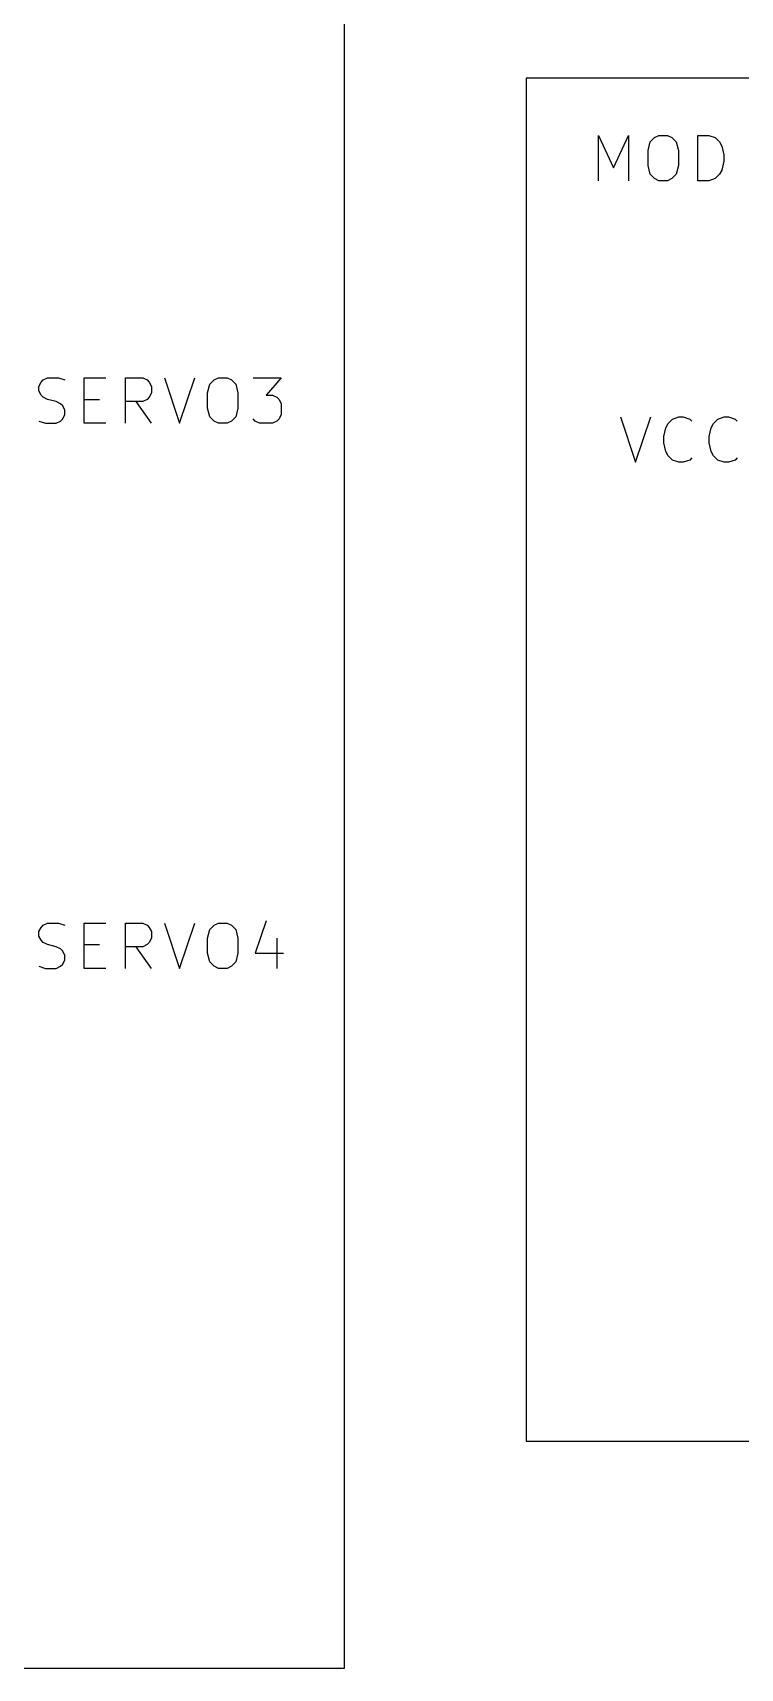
# Model space of a CAD drawing. Extents: x 0.4 to 11.3, y -7.9 to -0.4.
# Drawn here: x 6.757 to 7.535, y -6.45 to -4.65 of the extents above; entities that cross this region are included whole.
import ezdxf

# ---------------------------------------------------------------- set-up
doc = ezdxf.new("R2010")
doc.units = 0
doc.header["$MEASUREMENT"] = 0
for name, color, linetype in [('BLUE3', 171, 'CONTINUOUS'), ('CYAN2', 4, 'CONTINUOUS'), ('GRAY1', 251, 'CONTINUOUS')]:
    doc.layers.add(name, color=color, linetype=linetype)

msp = doc.modelspace()

# ---------------------------------------------------------------- linework, layer by layer
at = {"layer": 'BLUE3', "linetype": 'CONTINUOUS'}
for p, q in [((7.1, -6.45), (7.1, -0.85)), ((7.3, -4.7), (7.3, -6.2)), ((10.1, -4.7), (7.3, -4.7)), ((7.3793, -4.813), (7.3793, -4.763)), ((7.3793, -4.763), (7.396, -4.7987)), ((7.396, -4.7987), (7.4126, -4.763)), ((7.4126, -4.763), (7.4126, -4.813)), ((7.4364, -4.7701), (7.4412, -4.7653)), ((7.4412, -4.7653), (7.4459, -4.763)), ((7.4459, -4.763), (7.4555, -4.763)), ((7.4555, -4.763), (7.4602, -4.7653)), ((7.4602, -4.7653), (7.465, -4.7701)), ((7.4888, -4.813), (7.4888, -4.763)), ((7.4888, -4.763), (7.5007, -4.763)), ((7.5007, -4.763), (7.5079, -4.7653)), ((7.5079, -4.7653), (7.5126, -4.7701)), ((7.434, -4.7796), (7.4364, -4.7701)), ((7.434, -4.7963), (7.434, -4.7796)), ((7.465, -4.7701), (7.4674, -4.7796)), ((7.4674, -4.7796), (7.4674, -4.7963)), ((7.5126, -4.7701), (7.515, -4.7749)), ((7.515, -4.7749), (7.5174, -4.7844)), ((7.5174, -4.7844), (7.5174, -4.7915)), ((7.4364, -4.8058), (7.434, -4.7963)), ((7.4412, -4.8106), (7.4364, -4.8058)), ((7.465, -4.8058), (7.4602, -4.8106)), ((7.4674, -4.7963), (7.465, -4.8058)), ((7.5126, -4.8058), (7.5079, -4.8106)), ((7.515, -4.8011), (7.5126, -4.8058)), ((7.5174, -4.7915), (7.515, -4.8011)), ((7.4459, -4.813), (7.4412, -4.8106)), ((7.4555, -4.813), (7.4459, -4.813)), ((7.4602, -4.8106), (7.4555, -4.813)), ((7.5007, -4.813), (7.4888, -4.813)), ((7.5079, -4.8106), (7.5007, -4.813)), ((7.3, -6.2), (10.1, -6.2)), ((3.65, -6.45), (7.1, -6.45))]:
    msp.add_line(p, q, dxfattribs=at)
at = {"layer": 'CYAN2', "linetype": 'CONTINUOUS'}
for p, q in [((7.4036, -5.0728), (7.4202, -5.1228)), ((7.4036, -5.0728), (7.4202, -5.1228)), ((7.4202, -5.1228), (7.4369, -5.0728)), ((7.4202, -5.1228), (7.4369, -5.0728)), ((7.456, -5.0799), (7.4607, -5.0752)), ((7.456, -5.0799), (7.4607, -5.0752)), ((7.4607, -5.0752), (7.4679, -5.0728)), ((7.4607, -5.0752), (7.4679, -5.0728)), ((7.4679, -5.0728), (7.4726, -5.0728)), ((7.4679, -5.0728), (7.4726, -5.0728)), ((7.4726, -5.0728), (7.4798, -5.0752)), ((7.4726, -5.0728), (7.4798, -5.0752)), ((7.4798, -5.0752), (7.4821, -5.0776)), ((7.4798, -5.0752), (7.4821, -5.0776)), ((7.506, -5.0799), (7.5107, -5.0752)), ((7.506, -5.0799), (7.5107, -5.0752)), ((7.5107, -5.0752), (7.5179, -5.0728)), ((7.5107, -5.0752), (7.5179, -5.0728)), ((7.5179, -5.0728), (7.5226, -5.0728)), ((7.5179, -5.0728), (7.5226, -5.0728)), ((7.5226, -5.0728), (7.5298, -5.0752)), ((7.5226, -5.0728), (7.5298, -5.0752)), ((7.5298, -5.0752), (7.5321, -5.0776)), ((7.5298, -5.0752), (7.5321, -5.0776)), ((7.4512, -5.0942), (7.4536, -5.0847)), ((7.4512, -5.0942), (7.4536, -5.0847)), ((7.4536, -5.0847), (7.456, -5.0799)), ((7.4536, -5.0847), (7.456, -5.0799)), ((7.5012, -5.0942), (7.5036, -5.0847)), ((7.5012, -5.0942), (7.5036, -5.0847)), ((7.5036, -5.0847), (7.506, -5.0799)), ((7.5036, -5.0847), (7.506, -5.0799)), ((7.4512, -5.1014), (7.4512, -5.0942)), ((7.4512, -5.1014), (7.4512, -5.0942)), ((7.4536, -5.1109), (7.4512, -5.1014)), ((7.4536, -5.1109), (7.4512, -5.1014)), ((7.456, -5.1157), (7.4536, -5.1109)), ((7.456, -5.1157), (7.4536, -5.1109)), ((7.5012, -5.1014), (7.5012, -5.0942)), ((7.5012, -5.1014), (7.5012, -5.0942)), ((7.5036, -5.1109), (7.5012, -5.1014)), ((7.5036, -5.1109), (7.5012, -5.1014)), ((7.506, -5.1157), (7.5036, -5.1109)), ((7.506, -5.1157), (7.5036, -5.1109)), ((7.4607, -5.1204), (7.456, -5.1157)), ((7.4607, -5.1204), (7.456, -5.1157)), ((7.4679, -5.1228), (7.4607, -5.1204)), ((7.4679, -5.1228), (7.4607, -5.1204)), ((7.4726, -5.1228), (7.4679, -5.1228)), ((7.4726, -5.1228), (7.4679, -5.1228)), ((7.4798, -5.1204), (7.4726, -5.1228)), ((7.4798, -5.1204), (7.4726, -5.1228)), ((7.4821, -5.118), (7.4798, -5.1204)), ((7.4821, -5.118), (7.4798, -5.1204)), ((7.5107, -5.1204), (7.506, -5.1157)), ((7.5107, -5.1204), (7.506, -5.1157)), ((7.5179, -5.1228), (7.5107, -5.1204)), ((7.5179, -5.1228), (7.5107, -5.1204)), ((7.5226, -5.1228), (7.5179, -5.1228)), ((7.5226, -5.1228), (7.5179, -5.1228)), ((7.5298, -5.1204), (7.5226, -5.1228)), ((7.5298, -5.1204), (7.5226, -5.1228)), ((7.5321, -5.118), (7.5298, -5.1204)), ((7.5321, -5.118), (7.5298, -5.1204))]:
    msp.add_line(p, q, dxfattribs=at)
at = {"layer": 'GRAY1', "linetype": 'CONTINUOUS'}
for p, q in [((6.7636, -5.0393), (6.766, -5.0346)), ((6.7636, -5.0441), (6.7636, -5.0393)), ((6.766, -5.0346), (6.7684, -5.0322)), ((6.7684, -5.0322), (6.7732, -5.0298)), ((6.7732, -5.0298), (6.7851, -5.0298)), ((6.7851, -5.0298), (6.7922, -5.0322)), ((6.8136, -5.0798), (6.8136, -5.0298)), ((6.8136, -5.0298), (6.8374, -5.0298)), ((6.8589, -5.0798), (6.8589, -5.0298)), ((6.8589, -5.0298), (6.8779, -5.0298)), ((6.8779, -5.0298), (6.8827, -5.0322)), ((6.8827, -5.0322), (6.8851, -5.0346)), ((6.8851, -5.0346), (6.8874, -5.0393)), ((6.8874, -5.0393), (6.8874, -5.0465)), ((6.9017, -5.0298), (6.9184, -5.0798)), ((6.9184, -5.0798), (6.9351, -5.0298)), ((6.9493, -5.0465), (6.9517, -5.0369)), ((6.9517, -5.0369), (6.9565, -5.0322)), ((6.9565, -5.0322), (6.9612, -5.0298)), ((6.9612, -5.0298), (6.9708, -5.0298)), ((6.9708, -5.0298), (6.9755, -5.0322)), ((6.9755, -5.0322), (6.9803, -5.0369)), ((6.9803, -5.0369), (6.9827, -5.0465)), ((6.9993, -5.0298), (7.0303, -5.0298)), ((7.0303, -5.0298), (7.0136, -5.0488)), ((6.766, -5.0488), (6.7636, -5.0441)), ((6.7684, -5.0512), (6.766, -5.0488)), ((6.7732, -5.0536), (6.7684, -5.0512)), ((6.7827, -5.056), (6.7732, -5.0536)), ((6.7874, -5.0584), (6.7827, -5.056)), ((6.8136, -5.0536), (6.8303, -5.0536)), ((6.8779, -5.056), (6.8589, -5.056)), ((6.8874, -5.0798), (6.8708, -5.056)), ((6.8827, -5.0536), (6.8779, -5.056)), ((6.8851, -5.0512), (6.8827, -5.0536)), ((6.8874, -5.0465), (6.8851, -5.0512)), ((6.9493, -5.0631), (6.9493, -5.0465)), ((6.9827, -5.0465), (6.9827, -5.0631)), ((7.0136, -5.0488), (7.0208, -5.0488)), ((7.0208, -5.0488), (7.0255, -5.0512)), ((7.0255, -5.0512), (7.0279, -5.0536)), ((7.0279, -5.0536), (7.0303, -5.0584)), ((6.7898, -5.0608), (6.7874, -5.0584)), ((6.7874, -5.0774), (6.7898, -5.075)), ((6.7922, -5.0655), (6.7898, -5.0608)), ((6.7898, -5.075), (6.7922, -5.0703)), ((6.7922, -5.0703), (6.7922, -5.0655)), ((6.9517, -5.0727), (6.9493, -5.0631)), ((6.9565, -5.0774), (6.9517, -5.0727)), ((6.9803, -5.0727), (6.9755, -5.0774)), ((6.9827, -5.0631), (6.9803, -5.0727)), ((7.0017, -5.0774), (6.9993, -5.075)), ((7.0279, -5.075), (7.0255, -5.0774)), ((7.0303, -5.0703), (7.0279, -5.075)), ((7.0303, -5.0584), (7.0303, -5.0703)), ((6.7636, -5.0774), (6.7708, -5.0798)), ((6.7708, -5.0798), (6.7827, -5.0798)), ((6.7827, -5.0798), (6.7874, -5.0774)), ((6.8374, -5.0798), (6.8136, -5.0798)), ((6.9612, -5.0798), (6.9565, -5.0774)), ((6.9708, -5.0798), (6.9612, -5.0798)), ((6.9755, -5.0774), (6.9708, -5.0798)), ((7.0065, -5.0798), (7.0017, -5.0774)), ((7.0208, -5.0798), (7.0065, -5.0798)), ((7.0255, -5.0774), (7.0208, -5.0798)), ((6.766, -5.6346), (6.7684, -5.6322)), ((6.7684, -5.6322), (6.7732, -5.6298)), ((6.7732, -5.6298), (6.7851, -5.6298)), ((6.7851, -5.6298), (6.7922, -5.6322)), ((6.8136, -5.6798), (6.8136, -5.6298)), ((6.8136, -5.6298), (6.8374, -5.6298)), ((6.8589, -5.6798), (6.8589, -5.6298)), ((6.8589, -5.6298), (6.8779, -5.6298)), ((6.8779, -5.6298), (6.8827, -5.6322)), ((6.8827, -5.6322), (6.8851, -5.6346)), ((6.9017, -5.6298), (6.9184, -5.6798)), ((6.9184, -5.6798), (6.9351, -5.6298)), ((6.9517, -5.6369), (6.9565, -5.6322)), ((6.9565, -5.6322), (6.9612, -5.6298)), ((6.9612, -5.6298), (6.9708, -5.6298)), ((6.9708, -5.6298), (6.9755, -5.6322)), ((6.9755, -5.6322), (6.9803, -5.6369)), ((7.0136, -5.6274), (7.0017, -5.6631)), ((6.7636, -5.6393), (6.766, -5.6346)), ((6.7636, -5.6441), (6.7636, -5.6393)), ((6.766, -5.6488), (6.7636, -5.6441)), ((6.7684, -5.6512), (6.766, -5.6488)), ((6.7732, -5.6536), (6.7684, -5.6512)), ((6.8851, -5.6512), (6.8827, -5.6536)), ((6.8851, -5.6346), (6.8874, -5.6393)), ((6.8874, -5.6465), (6.8851, -5.6512)), ((6.8874, -5.6393), (6.8874, -5.6465)), ((6.9493, -5.6465), (6.9517, -5.6369)), ((6.9493, -5.6631), (6.9493, -5.6465)), ((6.9803, -5.6369), (6.9827, -5.6465)), ((6.9827, -5.6465), (6.9827, -5.6631)), ((7.0255, -5.6465), (7.0255, -5.6798)), ((6.7827, -5.656), (6.7732, -5.6536)), ((6.7874, -5.6584), (6.7827, -5.656)), ((6.7898, -5.6608), (6.7874, -5.6584)), ((6.7922, -5.6655), (6.7898, -5.6608)), ((6.7922, -5.6703), (6.7922, -5.6655)), ((6.8136, -5.6536), (6.8303, -5.6536)), ((6.8779, -5.656), (6.8589, -5.656)), ((6.8874, -5.6798), (6.8708, -5.656)), ((6.8827, -5.6536), (6.8779, -5.656)), ((6.9517, -5.6727), (6.9493, -5.6631)), ((6.9827, -5.6631), (6.9803, -5.6727)), ((7.0017, -5.6631), (7.0327, -5.6631)), ((6.7636, -5.6774), (6.7708, -5.6798)), ((6.7708, -5.6798), (6.7827, -5.6798)), ((6.7827, -5.6798), (6.7874, -5.6774)), ((6.7874, -5.6774), (6.7898, -5.675)), ((6.7898, -5.675), (6.7922, -5.6703)), ((6.8374, -5.6798), (6.8136, -5.6798)), ((6.9565, -5.6774), (6.9517, -5.6727)), ((6.9612, -5.6798), (6.9565, -5.6774)), ((6.9708, -5.6798), (6.9612, -5.6798)), ((6.9755, -5.6774), (6.9708, -5.6798)), ((6.9803, -5.6727), (6.9755, -5.6774))]:
    msp.add_line(p, q, dxfattribs=at)

doc.saveas('drawing.dxf')
